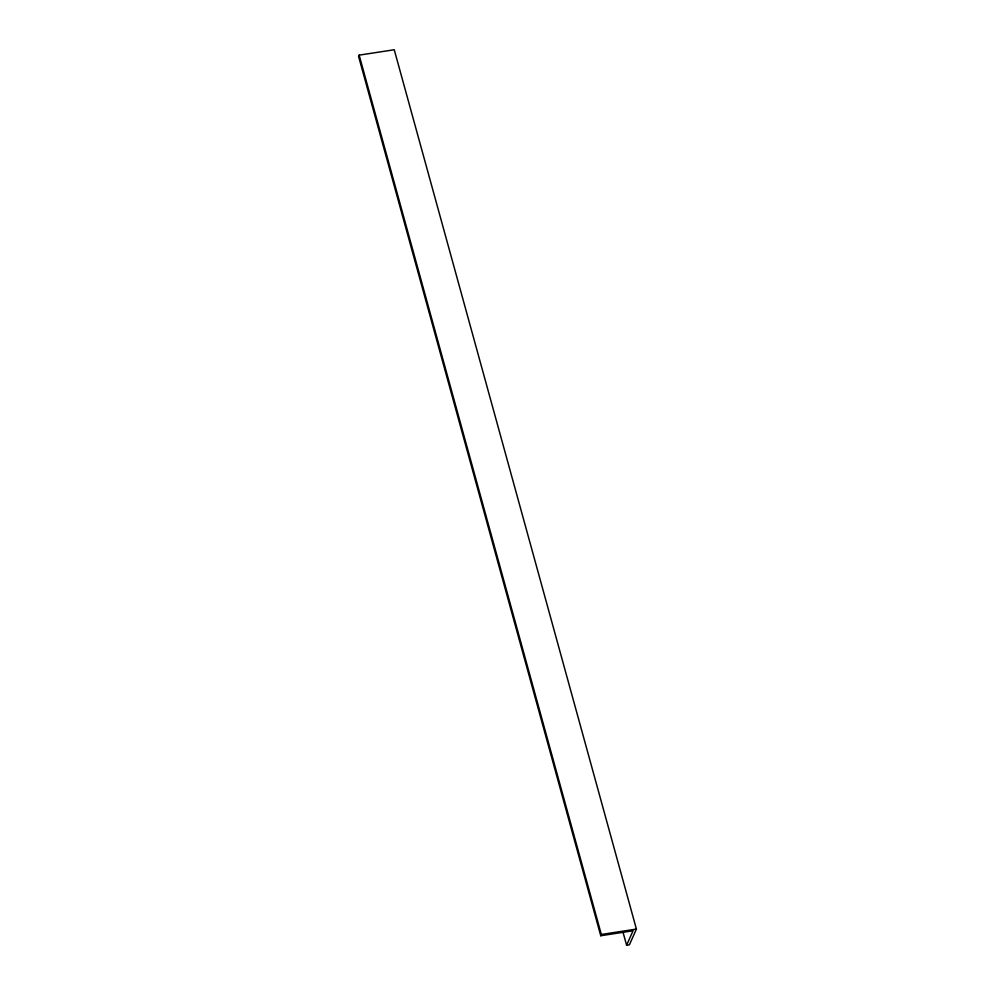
<?xml version="1.0" encoding="UTF-8"?>
<svg xmlns="http://www.w3.org/2000/svg" width="995" height="995" viewBox="0 0 995 995"><rect width="100%" height="100%" fill="white"/><g stroke="black" fill="none" stroke-linecap="round" stroke-linejoin="round"><path stroke-width="1.49" d="M359.145 55.135L358.586 56.404L600.756 935.735L633.044 930.773L626.601 945.25L629.412 944.815L636.414 929.081L394.244 49.75L359.145 55.135L601.316 934.479L600.756 935.735M601.316 934.479L636.414 929.081M622.895 931.768L626.601 945.25"/></g></svg>
